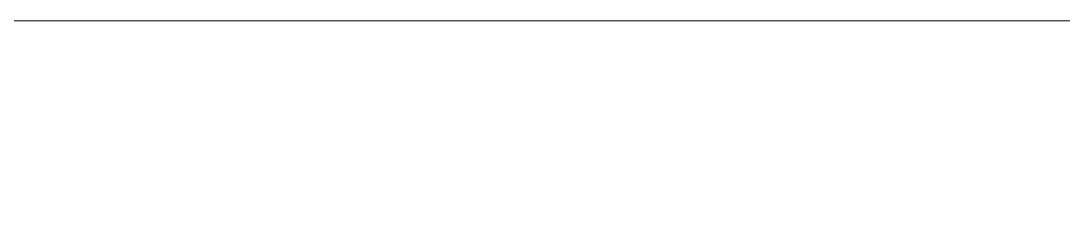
# Model space of a CAD drawing. Header units: millimetres. Extents: x -17017 to 628417, y -109036 to 199237.
# Drawn here: x 342946.28 to 342974.14, y -88537.7 to -88532.41 of the extents above; entities that cross this region are included whole.
import ezdxf

# ---------------------------------------------------------------- set-up
doc = ezdxf.new("R2010")
doc.units = ezdxf.units.MM
doc.layers.add('A-WALL-____-MCUT-3', color=7, linetype='Continuous', lineweight=9)
doc.layers.add('A-WALL-____-PATT-1', color=7, linetype='Continuous', lineweight=9)

msp = doc.modelspace()

# ---------------------------------------------------------------- hatches: boundary and pattern name
at = {"layer": 'A-WALL-____-PATT-1'}
h = msp.add_hatch(dxfattribs=at)
h.set_pattern_fill('FP_6', color=256, style=0, pattern_type=2)
h.set_pattern_definition([(135, (283770.707, -86863.456), (-35.35534, -35.35534), [])])
h.paths.add_polyline_path([(342776.707, -88782.414), (343120.707, -88782.414), (343120.707, -88532.414), (342776.707, -88532.414), (342776.707, -88601.414), (342770.707, -88601.414), (342770.707, -88713.414), (342776.707, -88713.414), (342776.707, -88778.128)], flags=0)
h.paths.add_polyline_path([(340895.707, -88782.414), (340964.707, -88782.414), (340964.707, -88713.414), (340970.707, -88713.414), (340970.707, -88601.414), (340964.707, -88601.414), (340964.707, -88532.414), (339776.707, -88532.414), (339776.707, -88601.414), (339770.707, -88601.414), (339770.707, -88713.414), (339776.707, -88713.414), (339776.707, -88782.414), (340315.888, -88782.414)], flags=0)
h.paths.add_polyline_path([(337895.707, -88782.414), (337964.707, -88782.414), (337964.707, -88713.414), (337970.707, -88713.414), (337970.707, -88601.414), (337964.707, -88601.414), (337964.707, -88532.414), (337620.707, -88532.414), (337620.707, -88782.414), (337664.691, -88782.414)], flags=0)

# ---------------------------------------------------------------- linework, layer by layer
at = {"layer": 'A-WALL-____-MCUT-3'}
msp.add_line((343120.707, -88532.414), (342845.707, -88532.414), dxfattribs=at)

doc.saveas('drawing.dxf')
